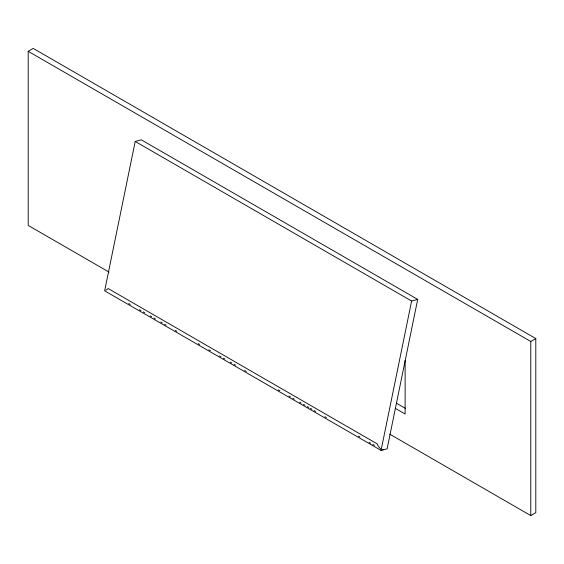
<?xml version="1.0" encoding="UTF-8"?>
<svg xmlns="http://www.w3.org/2000/svg" width="564" height="564" viewBox="0 0 564 564"><rect width="100%" height="100%" fill="white"/><g stroke="black" fill="none" stroke-linecap="round" stroke-linejoin="round"><path stroke-width="0.85" d="M135.212 141.444L104.643 290.827L381.06 450.41L387.13 448.789L417.698 299.406L141.282 139.823L135.212 141.444L411.628 301.035L417.698 299.406M381.06 450.41L411.628 301.035M105.835 290.234L108.175 288.556L377.055 443.79L378.395 446.378L380.693 448.923M109.042 272.095L28.2 225.424L28.2 51.324L33.227 48.419L535.8 338.576L535.8 512.676L530.773 515.581L389.689 434.125M28.2 51.324L530.773 341.481L535.8 338.576M383.485 449.762L382.448 449.776M396.45 403.211L405.586 408.484M395.23 408.308L405.128 414.025L405.128 360.389M128.775 303.531L130.298 304.412M139.456 309.692L140.979 310.574M143.27 311.899L144.793 312.78M150.137 315.861L151.66 316.742M153.951 318.061L155.474 318.942M160.818 322.03L162.34 322.911M164.632 324.229L166.154 325.111M175.312 330.398L176.835 331.279M198.197 343.61L199.719 344.491M208.877 349.779L210.4 350.66M219.558 355.94L221.081 356.822M223.372 358.147L224.895 359.028M230.239 362.109L231.762 362.99M234.053 364.309L235.576 365.19M244.734 370.477L246.256 371.359M278.299 389.858L279.829 390.739M288.979 396.027L290.509 396.908M292.794 398.226L294.323 399.108M299.66 402.188L301.19 403.07M303.474 404.395L305.004 405.276M307.288 406.595L308.818 407.476M310.341 408.357L311.871 409.238M314.155 410.557L315.685 411.438M324.836 416.726L326.366 417.607M358.408 436.106L359.931 436.987M369.089 442.275L370.611 443.156M372.903 444.474L374.425 445.356M530.773 341.481L530.773 515.581"/></g></svg>
